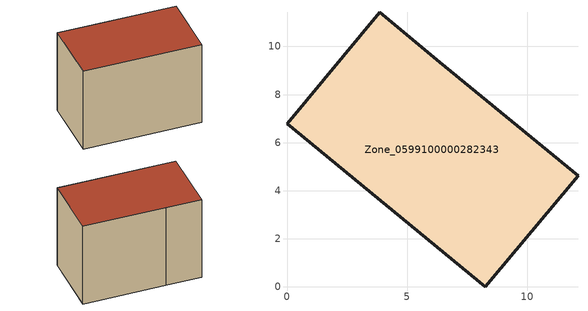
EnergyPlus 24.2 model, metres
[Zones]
Zone_0599100000282343
 floor ground (C_G): 8.25,0 0,6.79 3.86,11.43 6.35,9.35 12.1,4.62 z0
 wall outside (C_F): 0,6.79 8.25,0 12.1,4.62 6.35,9.35 3.86,11.43 0,6.79 z0:7.98
 roof outside (C_R): 12.1,4.62 6.35,9.35 3.86,11.43 0,6.79 8.25,0 z7.98
[BUILDING]
Pand.0599100000282343: North Axis=0; Terrain=City; Loads Convergence Tolerance Value=0.04; Temperature Convergence Tolerance Value=0.4; Solar Distribution=FullExterior; Maximum Number of Warmup Days=25; Minimum Number of Warmup Days=1
[Site:Location]
Rotterdam.The.Hague.AP_ZH_NLD Design_Conditions: Latitude=51.96; Longitude=4.45; Time Zone=1; Elevation=-4.5
[SITE:GROUNDTEMPERATURE:BUILDINGSURFACE]
18, 18, 18, 18, 18, 18, 18, 18, 18, 18, 18, 18
[MATERIAL] Thermal Absorptance=0.9; Solar Absorptance=0.7; Visible Absorptance=0.7
Name | Roughness | Thickness | Conductivity | Density | Specific Heat
G.TI.1946-1964 | MediumSmooth | 0.15 | 1 | 540 | 1210
F.TI.1946-1964 | Rough | 0.3 | 0.857143 | 1920 | 840
R.TI.1946-1964 | MediumRough | 0.2 | 0.277778 | 1500 | 1000
[CONSTRUCTION]
C_G: G.TI.1946-1964
C_F: F.TI.1946-1964
C_R: R.TI.1946-1964
[ZONE]
Zone_0599100000282343: Type=1; Multiplier=1; Ceiling Height=Autocalculate; Volume=Autocalculate; Floor Area=autocalculate; Part of Total Floor Area=Yes
[ZONEINFILTRATION:DESIGNFLOWRATE]
Infil_Zone_0599100000282343: Zone or ZoneList or Space or SpaceList=Zone_0599100000282343; Schedule=AlwaysOn; Design Flow Rate Calculation Method=Flow/Area; Flow Rate per Floor Area=0.003; Constant Term Coefficient=1; Temperature Term Coefficient=0; Velocity Term Coefficient=0; Velocity Squared Term Coefficient=0
[HVACTEMPLATE:ZONE:IDEALLOADSAIRSYSTEM]
Zone_0599100000282343: Maximum Heating Supply Air Temperature=50; Minimum Cooling Supply Air Temperature=13; Maximum Heating Supply Air Humidity Ratio=0.0156; Minimum Cooling Supply Air Humidity Ratio=0.0077; Heating Limit=NoLimit; Cooling Limit=NoLimit; Dehumidification Control Type=ConstantSensibleHeatRatio; Cooling Sensible Heat Ratio=0.7; Dehumidification Setpoint=60; Humidification Control Type=None; Humidification Setpoint=30; Outdoor Air Method=None; Outdoor Air Flow Rate per Person=0.00944; Outdoor Air Flow Rate per Zone Floor Area=0; Outdoor Air Flow Rate per Zone=0; Demand Controlled Ventilation Type=None; Outdoor Air Economizer Type=NoEconomizer; Heat Recovery Type=None; Sensible Heat Recovery Effectiveness=0.7; Latent Heat Recovery Effectiveness=0.65
[ZONECONTROL:THERMOSTAT]
ThermostatControl_Zone_0599100000282343: Zone or ZoneList=Zone_0599100000282343; Control Type Schedule=DualSetpointControlType; Control 1=Thermostat_Zone_0599100000282343; Temperature Difference Between Cutout And Setpoint=0
[THERMOSTATSETPOINT:DUALSETPOINT]
Thermostat_Zone_0599100000282343: Heating Setpoint Temperature Schedule=HeatingSetpoint_Zone_0599100000282343; Cooling Setpoint Temperature Schedule=CoolingSetpoint_Zone_0599100000282343
[SCHEDULE:COMPACT]
HeatingSetpoint_Zone_0599100000282343: Through: 12/31, For: AllDays, Until: 24:00, 21
CoolingSetpoint_Zone_0599100000282343: Through: 12/31, For: AllDays, Until: 24:00, 24
DualSetpointControlType: Through: 12/31, For: AllDays, Until: 24:00, 4
AlwaysOn: Through: 12/31, For: AllDays, Until: 24:00, 1
